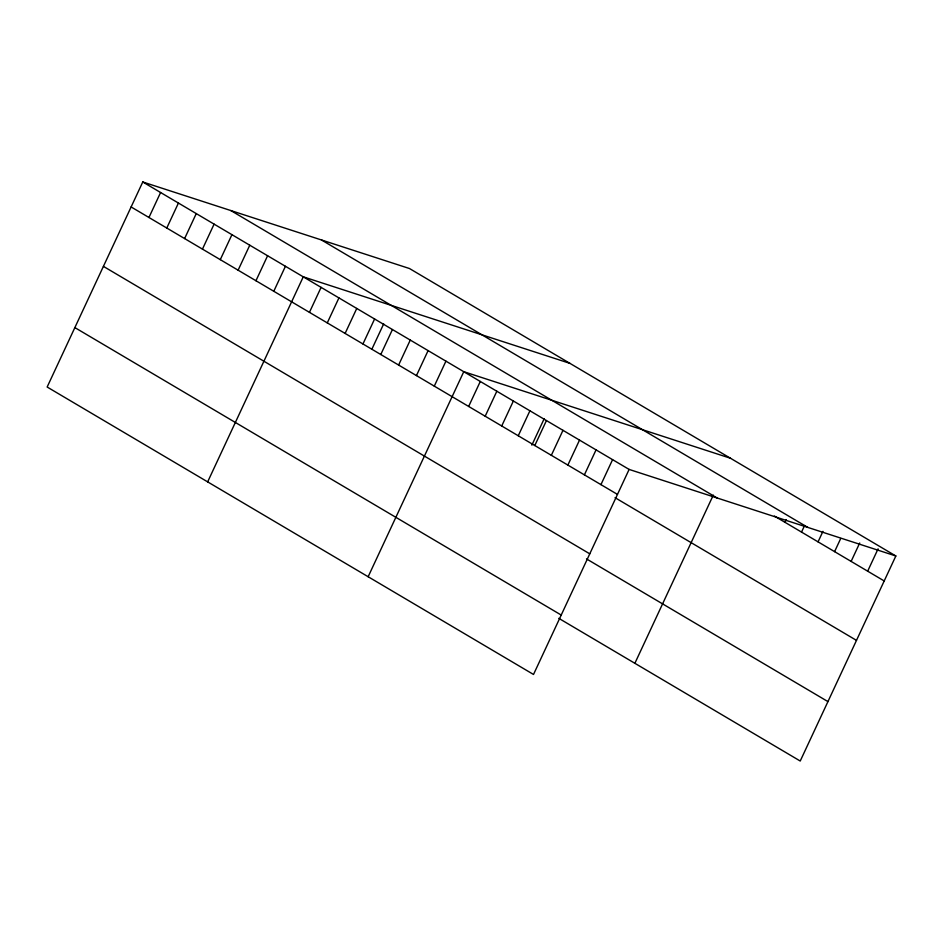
<?xml version="1.0" encoding="UTF-8"?>
<svg xmlns="http://www.w3.org/2000/svg" width="943" height="943" viewBox="0 0 943 943"><rect width="100%" height="100%" fill="white"/><g stroke="black" fill="none" stroke-linecap="round" stroke-linejoin="round"><path stroke-width="1.41" d="M895.85 555.981L409.486 268.531L142.77 181.975L47.15 387.019L533.514 674.469L629.122 469.425L895.85 555.981L800.23 761.025L558.786 618.325M148.947 217.491L160.593 192.513M166.781 228.029L178.427 203.051M184.616 238.567L196.262 213.589M202.45 249.117L214.096 224.139M220.285 259.655L231.931 234.677M238.119 270.193L249.765 245.215M255.954 280.731L267.6 255.753M273.788 291.269L285.434 266.291M207.649 481.885L303.269 276.829L569.985 363.385M309.445 312.357L321.091 287.367M327.28 322.895L338.926 297.917M345.114 333.433L356.76 308.455M362.949 343.971L374.595 318.993M371.978 348.969L383.683 323.885M380.783 354.509L392.429 329.531M398.618 365.047L410.264 340.069M416.452 375.585L428.098 350.607M434.287 386.135L445.933 361.157M368.147 576.739L463.767 371.695L730.483 458.251M468.647 406.445L480.293 381.467M485.185 416.217L496.831 391.239M501.723 425.988L513.369 401.011M518.261 435.76L529.907 410.783M531.864 445.143L544.182 418.739M534.799 445.532L546.445 420.554M551.337 455.316L562.983 430.326M567.863 465.088L579.521 440.11M584.401 474.859L596.047 449.882M600.939 484.631L612.585 459.654M634.875 663.294L713.297 495.11M784.989 522.316L786.214 519.687M801.526 532.088L804.591 525.522M818.053 541.86L822.956 531.345M834.59 551.643L840.72 538.488M851.128 561.415L859.71 543.003M867.666 571.187L878.086 548.838M321.469 239.97L807.833 527.42M774.356 516.033L884.204 580.959M230.787 210.537L717.14 497.987M142.77 181.975L629.122 469.425M131.112 206.953L617.476 494.403M615.048 497.68L856.492 640.38M103.412 266.374L589.764 553.824M586.499 558.904L827.942 701.604M74.862 327.598L561.215 615.048"/></g></svg>
